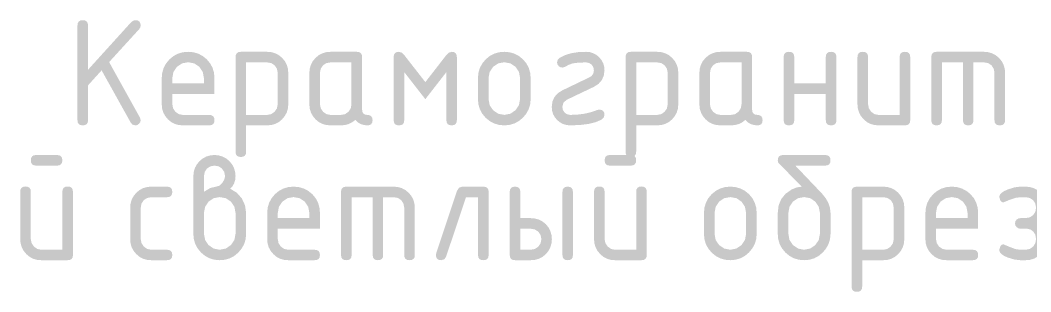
# Model space of a CAD drawing. Header units: millimetres. Extents: x -546 to 1681, y -650 to 1730.
# Drawn here: x 1014.57 to 1043.61, y 421.34 to 429.15 of the extents above; entities that cross this region are included whole.
import ezdxf

# ---------------------------------------------------------------- set-up
doc = ezdxf.new("R2010")
doc.units = ezdxf.units.MM

msp = doc.modelspace()

# ---------------------------------------------------------------- hatches: boundary and pattern name
h = msp.add_hatch(color=7)
h.dxf.hatch_style = 2
h.paths.add_polyline_path([(1016.905, 427.71), (1016.515, 427.278), (1016.515, 426.275), (1016.506, 426.209), (1016.477, 426.162), (1016.43, 426.135), (1016.363, 426.126), (1016.296, 426.135), (1016.249, 426.162), (1016.22, 426.209), (1016.211, 426.275), (1016.211, 429.001), (1016.22, 429.068), (1016.249, 429.115), (1016.296, 429.144), (1016.363, 429.153), (1016.43, 429.144), (1016.477, 429.115), (1016.506, 429.068), (1016.515, 429.001), (1016.515, 427.727), (1017.76, 429.102), (1017.815, 429.14), (1017.879, 429.153), (1017.943, 429.144), (1017.989, 429.115), (1018.017, 429.068), (1018.027, 429.001), (1018.017, 428.947), (1017.989, 428.899), (1017.121, 427.947), (1018.006, 426.351), (1018.027, 426.275), (1018.016, 426.221), (1017.981, 426.173), (1017.933, 426.137), (1017.879, 426.126), (1017.797, 426.145), (1017.743, 426.203)])
h = msp.add_hatch(color=7)
h.paths.add_polyline_path([(1019.391, 427.943), (1019.216, 427.91), (1019.069, 427.812), (1018.97, 427.665), (1018.938, 427.49), (1018.938, 427.337), (1019.844, 427.337), (1019.844, 427.49), (1019.812, 427.665), (1019.713, 427.812), (1019.566, 427.91)])
h.paths.add_polyline_path([(1018.938, 427.033), (1018.938, 426.732), (1018.96, 426.616), (1019.027, 426.516), (1019.125, 426.449), (1019.239, 426.427), (1019.996, 426.427), (1020.063, 426.417), (1020.111, 426.389), (1020.139, 426.341), (1020.149, 426.275), (1020.139, 426.209), (1020.111, 426.162), (1020.063, 426.135), (1019.996, 426.126), (1019.239, 426.126), (1019.116, 426.137), (1019.004, 426.169), (1018.902, 426.223), (1018.811, 426.3), (1018.733, 426.393), (1018.678, 426.495), (1018.644, 426.608), (1018.633, 426.732), (1018.633, 427.485), (1018.647, 427.638), (1018.688, 427.778), (1018.756, 427.906), (1018.853, 428.023), (1018.97, 428.12), (1019.098, 428.189), (1019.238, 428.23), (1019.391, 428.243), (1019.543, 428.23), (1019.684, 428.189), (1019.812, 428.121), (1019.928, 428.027), (1020.025, 427.91), (1020.094, 427.782), (1020.135, 427.642), (1020.149, 427.49), (1020.149, 427.033)])
h = msp.add_hatch(color=7)
h.paths.add_polyline_path([(1020.755, 428.095), (1020.764, 428.159), (1020.793, 428.206), (1020.84, 428.234), (1020.907, 428.243), (1021.665, 428.243), (1021.787, 428.232), (1021.899, 428.199), (1022.001, 428.145), (1022.092, 428.069), (1022.17, 427.976), (1022.226, 427.873), (1022.259, 427.76), (1022.27, 427.638), (1022.27, 426.732), (1022.259, 426.61), (1022.226, 426.497), (1022.17, 426.394), (1022.092, 426.3), (1022.001, 426.223), (1021.899, 426.169), (1021.787, 426.137), (1021.665, 426.126), (1021.059, 426.126), (1021.059, 425.365), (1021.05, 425.3), (1021.021, 425.254), (1020.974, 425.226), (1020.907, 425.216), (1020.84, 425.226), (1020.793, 425.254), (1020.764, 425.3), (1020.755, 425.365)])
h.paths.add_polyline_path([(1021.059, 427.938), (1021.059, 426.427), (1021.665, 426.427), (1021.78, 426.449), (1021.876, 426.516), (1021.943, 426.614), (1021.966, 426.732), (1021.966, 427.638), (1021.944, 427.755), (1021.881, 427.853), (1021.782, 427.918), (1021.665, 427.938)])
h = msp.add_hatch(color=7)
h.paths.add_polyline_path([(1024.087, 427.938), (1023.482, 427.938), (1023.364, 427.917), (1023.266, 427.853), (1023.203, 427.755), (1023.181, 427.638), (1023.181, 426.732), (1023.203, 426.616), (1023.27, 426.516), (1023.368, 426.449), (1023.482, 426.427), (1023.786, 426.427), (1023.902, 426.449), (1023.998, 426.516), (1024.065, 426.614), (1024.087, 426.732)])
h.paths.add_polyline_path([(1024.693, 426.275), (1024.683, 426.209), (1024.655, 426.162), (1024.609, 426.135), (1024.544, 426.126), (1024.442, 426.136), (1024.35, 426.165), (1024.269, 426.214), (1024.197, 426.283), (1024.107, 426.214), (1024.009, 426.165), (1023.902, 426.136), (1023.786, 426.126), (1023.482, 426.126), (1023.36, 426.137), (1023.247, 426.169), (1023.145, 426.223), (1023.054, 426.3), (1022.977, 426.393), (1022.921, 426.495), (1022.887, 426.608), (1022.876, 426.732), (1022.876, 427.638), (1022.887, 427.76), (1022.921, 427.873), (1022.977, 427.976), (1023.054, 428.069), (1023.145, 428.145), (1023.247, 428.199), (1023.36, 428.232), (1023.482, 428.243), (1024.239, 428.243), (1024.306, 428.234), (1024.354, 428.206), (1024.383, 428.159), (1024.392, 428.095), (1024.392, 426.58), (1024.402, 426.513), (1024.43, 426.465), (1024.478, 426.436), (1024.544, 426.427), (1024.609, 426.417), (1024.655, 426.389), (1024.683, 426.341)])
h = msp.add_hatch(color=7)
h.dxf.hatch_style = 2
h.paths.add_polyline_path([(1026.209, 426.88), (1025.603, 427.659), (1025.603, 426.275), (1025.594, 426.209), (1025.565, 426.162), (1025.518, 426.135), (1025.451, 426.126), (1025.384, 426.135), (1025.337, 426.162), (1025.308, 426.209), (1025.299, 426.275), (1025.299, 428.095), (1025.308, 428.159), (1025.337, 428.206), (1025.384, 428.234), (1025.451, 428.243), (1025.527, 428.22), (1025.603, 428.15), (1026.209, 427.371), (1026.814, 428.15), (1026.891, 428.22), (1026.967, 428.243), (1027.031, 428.234), (1027.077, 428.206), (1027.105, 428.159), (1027.115, 428.095), (1027.115, 426.275), (1027.105, 426.209), (1027.077, 426.162), (1027.031, 426.135), (1026.967, 426.126), (1026.9, 426.135), (1026.853, 426.162), (1026.824, 426.209), (1026.814, 426.275), (1026.814, 427.659)])
h = msp.add_hatch(color=7)
h.paths.add_polyline_path([(1027.721, 426.88), (1027.721, 427.485), (1027.735, 427.638), (1027.776, 427.778), (1027.845, 427.906), (1027.942, 428.023), (1028.058, 428.12), (1028.186, 428.189), (1028.326, 428.23), (1028.479, 428.243), (1028.631, 428.23), (1028.772, 428.189), (1028.9, 428.121), (1029.016, 428.027), (1029.113, 427.91), (1029.182, 427.782), (1029.223, 427.64), (1029.237, 427.485), (1029.237, 426.88), (1029.223, 426.73), (1029.18, 426.591), (1029.11, 426.463), (1029.013, 426.346), (1028.898, 426.25), (1028.77, 426.181), (1028.63, 426.14), (1028.479, 426.126), (1028.326, 426.14), (1028.186, 426.181), (1028.058, 426.25), (1027.942, 426.346), (1027.845, 426.463), (1027.776, 426.591), (1027.735, 426.73)])
h.paths.add_polyline_path([(1028.932, 426.884), (1028.932, 427.49), (1028.9, 427.663), (1028.801, 427.812), (1028.654, 427.91), (1028.479, 427.943), (1028.304, 427.91), (1028.157, 427.812), (1028.058, 427.663), (1028.026, 427.49), (1028.026, 426.884), (1028.058, 426.707), (1028.157, 426.562), (1028.304, 426.461), (1028.479, 426.427), (1028.654, 426.461), (1028.801, 426.562), (1028.9, 426.709)])
h = msp.add_hatch(color=7)
h.dxf.hatch_style = 2
h.paths.add_polyline_path([(1031.206, 426.58), (1031.273, 426.57), (1031.32, 426.541), (1031.349, 426.494), (1031.359, 426.427), (1031.337, 426.351), (1031.274, 426.292), (1031.108, 426.219), (1030.902, 426.168), (1030.657, 426.137), (1030.372, 426.126), (1030.267, 426.136), (1030.17, 426.164), (1030.08, 426.212), (1029.999, 426.279), (1029.93, 426.36), (1029.881, 426.45), (1029.852, 426.548), (1029.843, 426.656), (1029.862, 426.809), (1029.919, 426.941), (1030.014, 427.049), (1030.148, 427.134), (1030.931, 427.511), (1030.984, 427.547), (1031.022, 427.592), (1031.046, 427.647), (1031.054, 427.714), (1031.038, 427.801), (1030.99, 427.875), (1030.914, 427.923), (1030.829, 427.938), (1030.603, 427.931), (1030.444, 427.909), (1030.336, 427.871), (1030.215, 427.807), (1030.148, 427.79), (1030.09, 427.8), (1030.042, 427.832), (1030.006, 427.884), (1029.995, 427.938), (1030.015, 428.014), (1030.076, 428.074), (1030.223, 428.148), (1030.397, 428.201), (1030.599, 428.233), (1030.829, 428.243), (1030.934, 428.234), (1031.031, 428.205), (1031.121, 428.158), (1031.202, 428.091), (1031.271, 428.008), (1031.32, 427.918), (1031.349, 427.821), (1031.359, 427.714), (1031.339, 427.56), (1031.282, 427.429), (1031.187, 427.32), (1031.054, 427.235), (1030.275, 426.863), (1030.179, 426.78), (1030.148, 426.656), (1030.163, 426.569), (1030.211, 426.495), (1030.285, 426.445), (1030.372, 426.427), (1030.587, 426.436), (1030.788, 426.462), (1030.974, 426.506), (1031.147, 426.567)])
h = msp.add_hatch(color=7)
h.paths.add_polyline_path([(1031.964, 428.095), (1031.974, 428.159), (1032.002, 428.206), (1032.05, 428.234), (1032.117, 428.243), (1032.874, 428.243), (1032.997, 428.232), (1033.109, 428.199), (1033.211, 428.145), (1033.302, 428.069), (1033.38, 427.976), (1033.436, 427.873), (1033.469, 427.76), (1033.48, 427.638), (1033.48, 426.732), (1033.469, 426.61), (1033.436, 426.497), (1033.38, 426.394), (1033.302, 426.3), (1033.211, 426.223), (1033.109, 426.169), (1032.997, 426.137), (1032.874, 426.126), (1032.269, 426.126), (1032.269, 425.365), (1032.26, 425.3), (1032.231, 425.254), (1032.184, 425.226), (1032.117, 425.216), (1032.05, 425.226), (1032.002, 425.254), (1031.974, 425.3), (1031.964, 425.365)])
h.paths.add_polyline_path([(1032.269, 427.938), (1032.269, 426.427), (1032.874, 426.427), (1032.99, 426.449), (1033.086, 426.516), (1033.153, 426.614), (1033.175, 426.732), (1033.175, 427.638), (1033.154, 427.755), (1033.09, 427.853), (1032.992, 427.918), (1032.874, 427.938)])
h = msp.add_hatch(color=7)
h.paths.add_polyline_path([(1035.297, 427.938), (1034.692, 427.938), (1034.574, 427.917), (1034.476, 427.853), (1034.413, 427.755), (1034.391, 427.638), (1034.391, 426.732), (1034.413, 426.616), (1034.48, 426.516), (1034.578, 426.449), (1034.692, 426.427), (1034.996, 426.427), (1035.112, 426.449), (1035.208, 426.516), (1035.275, 426.614), (1035.297, 426.732)])
h.paths.add_polyline_path([(1035.902, 426.275), (1035.893, 426.209), (1035.865, 426.162), (1035.818, 426.135), (1035.754, 426.126), (1035.652, 426.136), (1035.56, 426.165), (1035.478, 426.214), (1035.407, 426.283), (1035.317, 426.214), (1035.219, 426.165), (1035.112, 426.136), (1034.996, 426.126), (1034.692, 426.126), (1034.569, 426.137), (1034.457, 426.169), (1034.355, 426.223), (1034.264, 426.3), (1034.186, 426.393), (1034.131, 426.495), (1034.097, 426.608), (1034.086, 426.732), (1034.086, 427.638), (1034.097, 427.76), (1034.131, 427.873), (1034.186, 427.976), (1034.264, 428.069), (1034.355, 428.145), (1034.457, 428.199), (1034.569, 428.232), (1034.692, 428.243), (1035.449, 428.243), (1035.516, 428.234), (1035.564, 428.206), (1035.592, 428.159), (1035.602, 428.095), (1035.602, 426.58), (1035.611, 426.513), (1035.64, 426.465), (1035.687, 426.436), (1035.754, 426.427), (1035.818, 426.417), (1035.865, 426.389), (1035.893, 426.341)])
h = msp.add_hatch(color=7)
h.dxf.hatch_style = 2
h.paths.add_polyline_path([(1036.813, 427.033), (1036.813, 426.275), (1036.804, 426.209), (1036.775, 426.162), (1036.728, 426.135), (1036.661, 426.126), (1036.594, 426.135), (1036.546, 426.162), (1036.518, 426.209), (1036.508, 426.275), (1036.508, 428.095), (1036.518, 428.159), (1036.546, 428.206), (1036.594, 428.234), (1036.661, 428.243), (1036.728, 428.234), (1036.775, 428.206), (1036.804, 428.159), (1036.813, 428.095), (1036.813, 427.337), (1037.719, 427.337), (1037.719, 428.095), (1037.729, 428.159), (1037.757, 428.206), (1037.805, 428.234), (1037.872, 428.243), (1037.938, 428.234), (1037.986, 428.206), (1038.015, 428.159), (1038.024, 428.095), (1038.024, 426.275), (1038.015, 426.209), (1037.986, 426.162), (1037.938, 426.135), (1037.872, 426.126), (1037.805, 426.135), (1037.757, 426.162), (1037.729, 426.209), (1037.719, 426.275), (1037.719, 427.033)])
h = msp.add_hatch(color=7)
h.dxf.hatch_style = 2
h.paths.add_polyline_path([(1040.146, 428.095), (1040.146, 426.275), (1040.136, 426.209), (1040.108, 426.162), (1040.06, 426.135), (1039.993, 426.126), (1039.236, 426.126), (1039.113, 426.137), (1039.001, 426.169), (1038.899, 426.223), (1038.808, 426.3), (1038.73, 426.393), (1038.675, 426.495), (1038.641, 426.608), (1038.63, 426.732), (1038.63, 428.095), (1038.64, 428.159), (1038.668, 428.206), (1038.716, 428.234), (1038.783, 428.243), (1038.849, 428.234), (1038.897, 428.206), (1038.925, 428.159), (1038.935, 428.095), (1038.935, 426.732), (1038.957, 426.616), (1039.024, 426.516), (1039.122, 426.449), (1039.236, 426.427), (1039.841, 426.427), (1039.841, 428.095), (1039.851, 428.159), (1039.879, 428.206), (1039.927, 428.234), (1039.993, 428.243), (1040.06, 428.234), (1040.108, 428.206), (1040.136, 428.159)])
h = msp.add_hatch(color=7)
h.dxf.hatch_style = 2
h.paths.add_polyline_path([(1040.904, 428.243), (1042.268, 428.243), (1042.389, 428.232), (1042.5, 428.199), (1042.602, 428.145), (1042.695, 428.069), (1042.773, 427.976), (1042.828, 427.873), (1042.862, 427.76), (1042.873, 427.638), (1042.873, 426.275), (1042.863, 426.209), (1042.835, 426.162), (1042.787, 426.135), (1042.72, 426.126), (1042.654, 426.135), (1042.606, 426.162), (1042.577, 426.209), (1042.568, 426.275), (1042.568, 427.638), (1042.546, 427.755), (1042.483, 427.853), (1042.385, 427.918), (1042.268, 427.938), (1041.963, 427.938), (1041.963, 426.275), (1041.953, 426.209), (1041.925, 426.162), (1041.877, 426.135), (1041.81, 426.126), (1041.746, 426.135), (1041.7, 426.162), (1041.671, 426.209), (1041.662, 426.275), (1041.662, 427.938), (1041.057, 427.938), (1041.057, 426.275), (1041.047, 426.209), (1041.018, 426.162), (1040.971, 426.135), (1040.904, 426.126), (1040.838, 426.135), (1040.79, 426.162), (1040.761, 426.209), (1040.752, 426.275), (1040.752, 428.095), (1040.761, 428.159), (1040.79, 428.206), (1040.838, 428.234)])
h = msp.add_hatch(color=7)
h.paths.add_polyline_path([(1016.081, 424.214), (1016.081, 422.394), (1016.072, 422.328), (1016.043, 422.282), (1015.995, 422.255), (1015.929, 422.246), (1015.171, 422.246), (1015.049, 422.256), (1014.936, 422.288), (1014.835, 422.342), (1014.743, 422.42), (1014.666, 422.513), (1014.61, 422.616), (1014.577, 422.729), (1014.565, 422.851), (1014.565, 424.214), (1014.575, 424.281), (1014.603, 424.329), (1014.651, 424.357), (1014.718, 424.367), (1014.785, 424.357), (1014.832, 424.329), (1014.861, 424.281), (1014.87, 424.214), (1014.87, 422.851), (1014.893, 422.736), (1014.959, 422.639), (1015.057, 422.569), (1015.171, 422.546), (1015.776, 422.546), (1015.776, 424.214), (1015.786, 424.281), (1015.814, 424.329), (1015.862, 424.357), (1015.929, 424.367), (1015.995, 424.357), (1016.043, 424.329), (1016.072, 424.281)])
h.paths.add_polyline_path([(1015.624, 424.968), (1015.018, 424.968), (1014.954, 424.977), (1014.908, 425.006), (1014.88, 425.054), (1014.87, 425.12), (1014.88, 425.187), (1014.908, 425.235), (1014.954, 425.263), (1015.018, 425.273), (1015.624, 425.273), (1015.691, 425.263), (1015.738, 425.235), (1015.767, 425.187), (1015.776, 425.12), (1015.767, 425.054), (1015.738, 425.006), (1015.691, 424.977)])
h = msp.add_hatch(color=7)
h.paths.add_polyline_path([(1019.847, 424.214), (1020.031, 424.325), (1020.199, 424.363), (1020.29, 424.39), (1020.373, 424.468), (1020.433, 424.568), (1020.453, 424.667), (1020.43, 424.785), (1020.364, 424.883), (1020.266, 424.948), (1020.148, 424.968), (1020.031, 424.946), (1019.932, 424.883), (1019.869, 424.785), (1019.847, 424.667)])
h.paths.add_polyline_path([(1020.601, 424.303), (1020.789, 424.189), (1020.935, 424.024), (1021.027, 423.824), (1021.058, 423.609), (1021.058, 422.999), (1021.044, 422.849), (1021.002, 422.709), (1020.931, 422.581), (1020.834, 422.466), (1020.719, 422.369), (1020.591, 422.3), (1020.451, 422.259), (1020.3, 422.246), (1020.148, 422.259), (1020.008, 422.3), (1019.879, 422.369), (1019.763, 422.466), (1019.666, 422.583), (1019.597, 422.71), (1019.556, 422.849), (1019.542, 422.999), (1019.542, 424.667), (1019.554, 424.79), (1019.587, 424.902), (1019.643, 425.005), (1019.721, 425.099), (1019.813, 425.174), (1019.915, 425.229), (1020.026, 425.262), (1020.148, 425.273), (1020.27, 425.262), (1020.383, 425.228), (1020.486, 425.173), (1020.58, 425.095), (1020.655, 425.004), (1020.709, 424.902), (1020.742, 424.789), (1020.754, 424.667), (1020.744, 424.559), (1020.715, 424.461), (1020.668, 424.376)])
h.paths.add_polyline_path([(1020.754, 423.004), (1020.754, 423.609), (1020.721, 423.783), (1020.622, 423.931), (1020.475, 424.03), (1020.3, 424.062), (1020.125, 424.03), (1019.978, 423.931), (1019.88, 423.783), (1019.847, 423.609), (1019.847, 423.004), (1019.88, 422.827), (1019.978, 422.682), (1020.125, 422.581), (1020.3, 422.546), (1020.475, 422.581), (1020.622, 422.682), (1020.721, 422.828)])
h = msp.add_hatch(color=7)
h.paths.add_polyline_path([(1032.573, 424.214), (1032.573, 422.394), (1032.564, 422.328), (1032.535, 422.282), (1032.488, 422.255), (1032.421, 422.246), (1031.663, 422.246), (1031.541, 422.256), (1031.429, 422.288), (1031.327, 422.342), (1031.236, 422.42), (1031.158, 422.513), (1031.102, 422.616), (1031.069, 422.729), (1031.058, 422.851), (1031.058, 424.214), (1031.067, 424.281), (1031.096, 424.329), (1031.143, 424.357), (1031.21, 424.367), (1031.277, 424.357), (1031.324, 424.329), (1031.353, 424.281), (1031.362, 424.214), (1031.362, 422.851), (1031.385, 422.736), (1031.452, 422.639), (1031.549, 422.569), (1031.663, 422.546), (1032.269, 422.546), (1032.269, 424.214), (1032.278, 424.281), (1032.307, 424.329), (1032.354, 424.357), (1032.421, 424.367), (1032.488, 424.357), (1032.535, 424.329), (1032.564, 424.281)])
h.paths.add_polyline_path([(1032.116, 424.968), (1031.511, 424.968), (1031.446, 424.977), (1031.4, 425.006), (1031.372, 425.054), (1031.362, 425.12), (1031.372, 425.187), (1031.4, 425.235), (1031.446, 425.263), (1031.511, 425.273), (1032.116, 425.273), (1032.183, 425.263), (1032.23, 425.235), (1032.259, 425.187), (1032.269, 425.12), (1032.259, 425.054), (1032.23, 425.006), (1032.183, 424.977)])
h = msp.add_hatch(color=7)
h.paths.add_polyline_path([(1037.855, 423.605), (1037.855, 422.999), (1037.84, 422.849), (1037.798, 422.71), (1037.728, 422.583), (1037.63, 422.466), (1037.515, 422.369), (1037.387, 422.3), (1037.247, 422.259), (1037.097, 422.246), (1036.944, 422.259), (1036.804, 422.3), (1036.676, 422.369), (1036.559, 422.466), (1036.462, 422.583), (1036.393, 422.71), (1036.352, 422.849), (1036.339, 422.999), (1036.339, 423.609), (1036.363, 423.82), (1036.437, 424.002), (1036.56, 424.155), (1036.733, 424.278), (1036.888, 424.342), (1037.033, 424.363), (1036.368, 425.031), (1036.346, 425.066), (1036.339, 425.12), (1036.348, 425.187), (1036.377, 425.235), (1036.425, 425.263), (1036.491, 425.273), (1037.706, 425.273), (1037.771, 425.263), (1037.817, 425.235), (1037.845, 425.187), (1037.855, 425.12), (1037.845, 425.054), (1037.817, 425.006), (1037.771, 424.977), (1037.706, 424.968), (1036.843, 424.968), (1037.605, 424.168), (1037.713, 424.035), (1037.791, 423.897), (1037.839, 423.754)])
h.paths.add_polyline_path([(1037.55, 423.004), (1037.55, 423.609), (1037.517, 423.783), (1037.419, 423.931), (1037.272, 424.03), (1037.097, 424.062), (1036.922, 424.03), (1036.775, 423.931), (1036.676, 423.783), (1036.644, 423.609), (1036.644, 423.004), (1036.676, 422.827), (1036.775, 422.682), (1036.922, 422.581), (1037.097, 422.546), (1037.272, 422.581), (1037.419, 422.682), (1037.517, 422.828)])
h = msp.add_hatch(color=7)
h.dxf.hatch_style = 2
h.paths.add_polyline_path([(1018.03, 423.757), (1018.03, 422.851), (1018.053, 422.735), (1018.12, 422.636), (1018.218, 422.569), (1018.331, 422.546), (1018.784, 422.546), (1018.851, 422.537), (1018.899, 422.508), (1018.927, 422.461), (1018.937, 422.394), (1018.927, 422.328), (1018.899, 422.282), (1018.851, 422.255), (1018.784, 422.246), (1018.331, 422.246), (1018.209, 422.256), (1018.097, 422.288), (1017.995, 422.342), (1017.904, 422.42), (1017.826, 422.513), (1017.77, 422.615), (1017.737, 422.727), (1017.726, 422.851), (1017.726, 423.757), (1017.737, 423.879), (1017.77, 423.992), (1017.826, 424.095), (1017.904, 424.189), (1017.995, 424.264), (1018.097, 424.319), (1018.209, 424.351), (1018.331, 424.363), (1018.784, 424.363), (1018.851, 424.353), (1018.899, 424.325), (1018.927, 424.277), (1018.937, 424.21), (1018.927, 424.144), (1018.899, 424.096), (1018.851, 424.067), (1018.784, 424.058), (1018.331, 424.058), (1018.214, 424.036), (1018.115, 423.973), (1018.052, 423.875)])
h = msp.add_hatch(color=7)
h.paths.add_polyline_path([(1022.422, 424.062), (1022.247, 424.03), (1022.1, 423.931), (1022.001, 423.784), (1021.969, 423.609), (1021.969, 423.456), (1022.875, 423.456), (1022.875, 423.609), (1022.843, 423.784), (1022.744, 423.931), (1022.597, 424.03)])
h.paths.add_polyline_path([(1021.969, 423.152), (1021.969, 422.851), (1021.991, 422.735), (1022.058, 422.636), (1022.156, 422.569), (1022.27, 422.546), (1023.027, 422.546), (1023.094, 422.537), (1023.142, 422.508), (1023.171, 422.461), (1023.18, 422.394), (1023.171, 422.328), (1023.142, 422.282), (1023.094, 422.255), (1023.027, 422.246), (1022.27, 422.246), (1022.148, 422.256), (1022.035, 422.288), (1021.933, 422.342), (1021.842, 422.42), (1021.764, 422.513), (1021.709, 422.615), (1021.675, 422.727), (1021.664, 422.851), (1021.664, 423.605), (1021.678, 423.757), (1021.719, 423.897), (1021.788, 424.026), (1021.885, 424.143), (1022.001, 424.239), (1022.129, 424.308), (1022.27, 424.349), (1022.422, 424.363), (1022.575, 424.349), (1022.715, 424.308), (1022.843, 424.241), (1022.96, 424.146), (1023.057, 424.03), (1023.125, 423.902), (1023.166, 423.762), (1023.18, 423.609), (1023.18, 423.152)])
h = msp.add_hatch(color=7)
h.dxf.hatch_style = 2
h.paths.add_polyline_path([(1023.939, 424.363), (1025.302, 424.363), (1025.423, 424.351), (1025.534, 424.319), (1025.636, 424.264), (1025.729, 424.189), (1025.807, 424.095), (1025.862, 423.992), (1025.896, 423.879), (1025.907, 423.757), (1025.907, 422.394), (1025.898, 422.328), (1025.869, 422.282), (1025.821, 422.255), (1025.754, 422.246), (1025.688, 422.255), (1025.64, 422.282), (1025.612, 422.328), (1025.602, 422.394), (1025.602, 423.757), (1025.58, 423.875), (1025.517, 423.973), (1025.419, 424.038), (1025.302, 424.058), (1024.997, 424.058), (1024.997, 422.394), (1024.987, 422.328), (1024.959, 422.282), (1024.911, 422.255), (1024.844, 422.246), (1024.78, 422.255), (1024.734, 422.282), (1024.706, 422.328), (1024.696, 422.394), (1024.696, 424.058), (1024.091, 424.058), (1024.091, 422.394), (1024.081, 422.328), (1024.053, 422.282), (1024.005, 422.255), (1023.939, 422.246), (1023.872, 422.255), (1023.824, 422.282), (1023.795, 422.328), (1023.786, 422.394), (1023.786, 424.214), (1023.795, 424.279), (1023.824, 424.325), (1023.872, 424.353)])
h = msp.add_hatch(color=7)
h.dxf.hatch_style = 2
h.paths.add_polyline_path([(1027.271, 424.363), (1027.877, 424.363), (1027.943, 424.353), (1027.991, 424.325), (1028.02, 424.279), (1028.029, 424.214), (1028.029, 422.394), (1028.02, 422.328), (1027.991, 422.282), (1027.943, 422.255), (1027.877, 422.246), (1027.81, 422.255), (1027.762, 422.282), (1027.734, 422.328), (1027.724, 422.394), (1027.724, 424.058), (1027.377, 424.058), (1026.806, 422.347), (1026.755, 422.271), (1026.666, 422.246), (1026.599, 422.255), (1026.551, 422.284), (1026.523, 422.331), (1026.513, 422.398), (1026.522, 422.445), (1027.119, 424.24), (1027.179, 424.333)])
h = msp.add_hatch(color=7)
h.paths.add_polyline_path([(1029.846, 422.851), (1029.835, 422.729), (1029.802, 422.616), (1029.748, 422.513), (1029.673, 422.42), (1029.579, 422.342), (1029.476, 422.288), (1029.363, 422.256), (1029.241, 422.246), (1028.788, 422.246), (1028.721, 422.255), (1028.673, 422.282), (1028.645, 422.328), (1028.635, 422.394), (1028.635, 424.214), (1028.645, 424.279), (1028.673, 424.325), (1028.721, 424.353), (1028.788, 424.363), (1028.854, 424.353), (1028.902, 424.325), (1028.93, 424.279), (1028.94, 424.214), (1028.94, 423.456), (1029.241, 423.456), (1029.363, 423.445), (1029.476, 423.413), (1029.579, 423.358), (1029.673, 423.283), (1029.748, 423.19), (1029.802, 423.086), (1029.835, 422.973)])
h.paths.add_polyline_path([(1029.545, 422.851), (1029.523, 422.969), (1029.456, 423.067), (1029.358, 423.13), (1029.241, 423.152), (1028.94, 423.152), (1028.94, 422.546), (1029.241, 422.546), (1029.358, 422.569), (1029.456, 422.636), (1029.523, 422.734)])
h.paths.add_polyline_path([(1030.151, 424.214), (1030.16, 424.279), (1030.189, 424.325), (1030.237, 424.353), (1030.303, 424.363), (1030.367, 424.353), (1030.414, 424.325), (1030.442, 424.279), (1030.451, 424.214), (1030.451, 422.394), (1030.442, 422.328), (1030.414, 422.282), (1030.367, 422.255), (1030.303, 422.246), (1030.237, 422.255), (1030.189, 422.282), (1030.16, 422.328), (1030.151, 422.394)])
h = msp.add_hatch(color=7)
h.paths.add_polyline_path([(1034.217, 422.999), (1034.217, 423.605), (1034.231, 423.757), (1034.272, 423.897), (1034.34, 424.026), (1034.437, 424.143), (1034.554, 424.239), (1034.682, 424.308), (1034.822, 424.349), (1034.975, 424.363), (1035.127, 424.349), (1035.268, 424.308), (1035.396, 424.241), (1035.512, 424.146), (1035.609, 424.03), (1035.678, 423.901), (1035.719, 423.76), (1035.733, 423.605), (1035.733, 422.999), (1035.719, 422.849), (1035.676, 422.71), (1035.606, 422.583), (1035.508, 422.466), (1035.394, 422.369), (1035.265, 422.3), (1035.125, 422.259), (1034.975, 422.246), (1034.822, 422.259), (1034.682, 422.3), (1034.554, 422.369), (1034.437, 422.466), (1034.34, 422.583), (1034.272, 422.71), (1034.231, 422.849)])
h.paths.add_polyline_path([(1035.428, 423.004), (1035.428, 423.609), (1035.396, 423.783), (1035.297, 423.931), (1035.15, 424.03), (1034.975, 424.062), (1034.8, 424.03), (1034.653, 423.931), (1034.554, 423.783), (1034.522, 423.609), (1034.522, 423.004), (1034.554, 422.827), (1034.653, 422.682), (1034.8, 422.581), (1034.975, 422.546), (1035.15, 422.581), (1035.297, 422.682), (1035.396, 422.828)])
h = msp.add_hatch(color=7)
h.paths.add_polyline_path([(1038.46, 424.214), (1038.47, 424.279), (1038.499, 424.325), (1038.546, 424.353), (1038.613, 424.363), (1039.37, 424.363), (1039.493, 424.351), (1039.605, 424.319), (1039.707, 424.264), (1039.798, 424.189), (1039.876, 424.095), (1039.932, 423.992), (1039.965, 423.879), (1039.976, 423.757), (1039.976, 422.851), (1039.965, 422.729), (1039.932, 422.616), (1039.876, 422.513), (1039.798, 422.42), (1039.707, 422.342), (1039.605, 422.288), (1039.493, 422.256), (1039.37, 422.246), (1038.765, 422.246), (1038.765, 421.484), (1038.756, 421.42), (1038.727, 421.373), (1038.68, 421.345), (1038.613, 421.336), (1038.546, 421.345), (1038.499, 421.373), (1038.47, 421.42), (1038.46, 421.484)])
h.paths.add_polyline_path([(1038.765, 424.058), (1038.765, 422.546), (1039.37, 422.546), (1039.486, 422.569), (1039.582, 422.636), (1039.649, 422.734), (1039.671, 422.851), (1039.671, 423.757), (1039.65, 423.875), (1039.587, 423.973), (1039.488, 424.038), (1039.37, 424.058)])
h = msp.add_hatch(color=7)
h.paths.add_polyline_path([(1041.34, 424.062), (1041.165, 424.03), (1041.018, 423.931), (1040.919, 423.784), (1040.887, 423.609), (1040.887, 423.456), (1041.793, 423.456), (1041.793, 423.609), (1041.761, 423.784), (1041.662, 423.931), (1041.515, 424.03)])
h.paths.add_polyline_path([(1040.887, 423.152), (1040.887, 422.851), (1040.909, 422.735), (1040.976, 422.636), (1041.074, 422.569), (1041.188, 422.546), (1041.945, 422.546), (1042.012, 422.537), (1042.06, 422.508), (1042.089, 422.461), (1042.098, 422.394), (1042.089, 422.328), (1042.06, 422.282), (1042.012, 422.255), (1041.945, 422.246), (1041.188, 422.246), (1041.066, 422.256), (1040.953, 422.288), (1040.851, 422.342), (1040.76, 422.42), (1040.682, 422.513), (1040.627, 422.615), (1040.593, 422.727), (1040.582, 422.851), (1040.582, 423.605), (1040.596, 423.757), (1040.637, 423.897), (1040.706, 424.026), (1040.803, 424.143), (1040.919, 424.239), (1041.047, 424.308), (1041.188, 424.349), (1041.34, 424.363), (1041.493, 424.349), (1041.633, 424.308), (1041.761, 424.241), (1041.878, 424.146), (1041.975, 424.03), (1042.043, 423.902), (1042.084, 423.762), (1042.098, 423.609), (1042.098, 423.152)])
h = msp.add_hatch(color=7)
h.dxf.hatch_style = 2
h.paths.add_polyline_path([(1043.762, 422.851), (1043.743, 422.977), (1043.682, 423.072), (1043.606, 423.126), (1043.504, 423.152), (1043.31, 423.152), (1043.247, 423.167), (1043.204, 423.198), (1043.169, 423.247), (1043.157, 423.304), (1043.169, 423.366), (1043.204, 423.414), (1043.263, 423.449), (1043.352, 423.461), (1043.398, 423.461), (1043.449, 423.456), (1043.583, 423.479), (1043.682, 423.546), (1043.743, 423.64), (1043.762, 423.757), (1043.742, 423.875), (1043.678, 423.973), (1043.579, 424.038), (1043.462, 424.058), (1043.31, 424.058), (1043.169, 424.039), (1043, 423.982), (1042.92, 423.948), (1042.862, 423.925), (1042.828, 423.91), (1042.777, 423.919), (1042.738, 423.96), (1042.704, 424.066), (1042.72, 424.125), (1042.767, 424.18), (1042.845, 424.233), (1042.954, 424.282), (1043.144, 424.343), (1043.31, 424.363), (1043.462, 424.363), (1043.584, 424.351), (1043.697, 424.319), (1043.8, 424.264), (1043.893, 424.189), (1043.969, 424.095), (1044.023, 423.992), (1044.056, 423.879), (1044.067, 423.757), (1044.054, 423.61), (1044.016, 423.485), (1043.951, 423.383), (1043.86, 423.304), (1043.951, 423.226), (1044.016, 423.124), (1044.054, 422.999), (1044.067, 422.851), (1044.056, 422.729), (1044.023, 422.616), (1043.969, 422.513), (1043.893, 422.42), (1043.8, 422.342), (1043.697, 422.288), (1043.584, 422.256), (1043.462, 422.246), (1043.31, 422.246), (1043.141, 422.265), (1042.95, 422.322), (1042.842, 422.371), (1042.765, 422.424), (1042.719, 422.481), (1042.704, 422.542), (1042.738, 422.648), (1042.777, 422.688), (1042.822, 422.703), (1042.836, 422.698), (1042.871, 422.684), (1042.927, 422.66), (1043.005, 422.627), (1043.17, 422.566), (1043.31, 422.546), (1043.462, 422.546), (1043.579, 422.569), (1043.678, 422.636), (1043.741, 422.734)])

doc.saveas('drawing.dxf')
